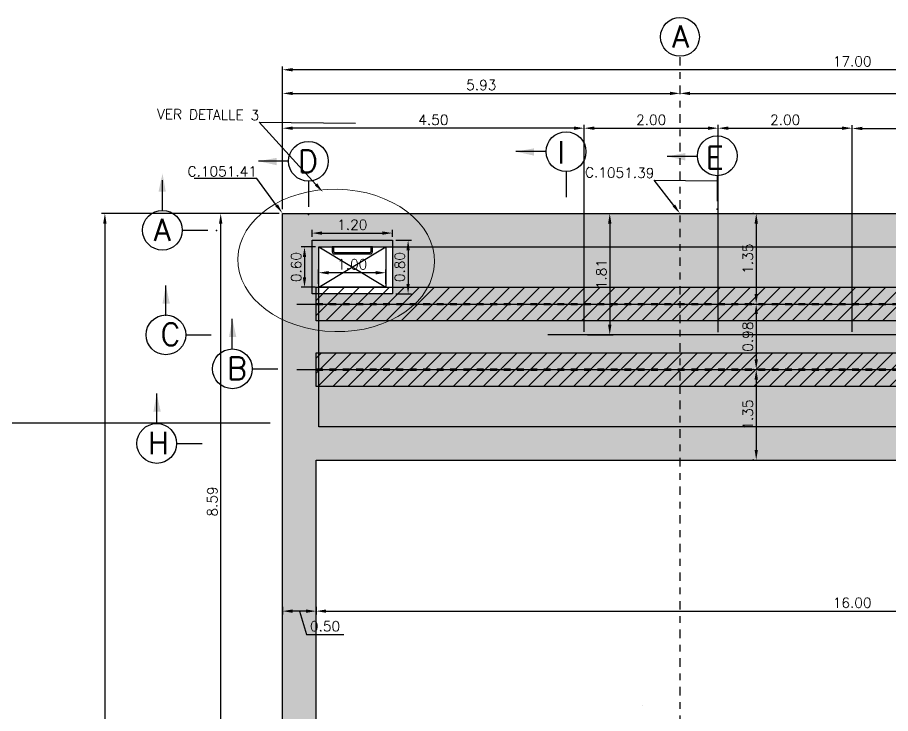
# Model space of a CAD drawing. Header units: metres. Extents: x 1080427 to 1081241, y 976768 to 977288.
# Drawn here: x 1080656.62 to 1080669.65, y 976949.31 to 976959.69 of the extents above; entities that cross this region are included whole.
import ezdxf
from ezdxf import colors
from ezdxf.entities.mleader import LeaderData, LeaderLine
from ezdxf.math import Vec2, Vec3

# ---------------------------------------------------------------- set-up
doc = ezdxf.new("R2010")
doc.units = ezdxf.units.M
doc.header["$LTSCALE"] = 25.4
doc.linetypes.add('DASHDOT', pattern=[1, 0.5, -0.25, 0, -0.25])
doc.linetypes.add('HIDDEN', pattern=[0.375, 0.25, -0.125])
for name, color, linetype in [('CIRCULOCONTRAP', 130, 'Continuous'), ('CONTRAPESO', 3, 'Continuous'), ('DGEO_S3E1_NUEV_BVIA', 60, 'Continuous'), ('DIMCONTRAPESO', 1, 'Continuous'), ('EJECABLES', 203, 'DASHDOT'), ('ESCALERAGATO', 53, 'Continuous'), ('PERFIL MET', 37, 'Continuous'), ('R175COTR', 7, 'Continuous')]:
    doc.layers.add(name, color=color, linetype=linetype)
for name, color, linetype, lineweight in [('COTA', 1, 'Continuous', 30), ('EJECONTRAPESO', 41, 'DASHDOT', 30), ('OTROS', 8, 'Continuous', 5), ('SOLIDOREFCONT', 254, 'Continuous', 5), ('TAPACCESO', 30, 'Continuous', 30)]:
    doc.layers.add(name, color=color, linetype=linetype, lineweight=lineweight)
doc.styles.add('romans', font='romans.shx')
doc.dimstyles.new('Copy 75', dxfattribs={"dimtxt": 0.15, "dimasz": 0.15, "dimexe": 0.05, "dimexo": 0.05, "dimgap": 0.05, "dimtad": 1, "dimzin": 0, "dimdsep": 46, "dimtxsty": 'romans', "dimcen": 0.002, "dimclrd": 1, "dimclre": 1, "dimclrt": 3, "dimadec": 4, "dimazin": 0, "dimtfac": 1, "dimtofl": 0, "dimtmove": 1, "dimatfit": 3, "dimfxl": 1, "dimtolj": 1, "dimtzin": 0, "dimarcsym": 1})

# ---------------------------------------------------------------- blocks, each defined once
blk = doc.blocks.new('*D37')
at = {"layer": 'Defpoints', "color": 0, "transparency": 16777216}
for p in [(1080660.573263282, 976958.9138755798), (1080660.573263282, 976958.0776188585), (1080677.573263206, 976956.7704352259)]:
    blk.add_point(p, dxfattribs=at)
at = {"layer": 'DIMCONTRAPESO', "color": 1, "lineweight": -2, "transparency": 16777216}
for p, q in [((1080660.573263282, 976958.1276188586), (1080660.573263282, 976958.9638755799)), ((1080677.423263206, 976958.9138755798), (1080660.723263282, 976958.9138755798)), ((1080677.573263206, 976956.820435226), (1080677.573263206, 976958.9638755799))]:
    blk.add_line(p, q, dxfattribs=at)
at = {"layer": 'DIMCONTRAPESO', "color": 1, "transparency": 16777216}
for points in [[(1080660.723263282, 976958.9388755799), (1080660.723263282, 976958.8888755798), (1080660.573263282, 976958.9138755798)], [(1080677.423263206, 976958.9388755799), (1080677.423263206, 976958.8888755798), (1080677.573263206, 976958.9138755798)]]:
    blk.add_solid(points, dxfattribs=at)
at = {"layer": 'DIMCONTRAPESO', "color": 3, "transparency": 16777216, "insert": (1080669.073263244, 976959.0388755798), "char_height": 0.15, "attachment_point": 5, "style": 'romans'}
blk.add_mtext('\\A1;17.00', dxfattribs=at)
blk = doc.blocks.new('*D39')
at = {"layer": 'Defpoints', "color": 0, "transparency": 16777216}
for p in [(1080660.573263282, 976950.9519369968), (1080660.573263282, 976950.8396827709), (1080661.073263282, 976950.9519369968)]:
    blk.add_point(p, dxfattribs=at)
at = {"layer": 'DIMCONTRAPESO', "color": 1, "lineweight": -2, "transparency": 16777216}
for p, q in [((1080660.573263282, 976950.9019369967), (1080660.573263282, 976950.7896827708)), ((1080660.923263283, 976950.8396827709), (1080660.723263282, 976950.8396827709)), ((1080660.823263282, 976950.8396827709), (1080660.928263282, 976950.4896827709)), ((1080661.073263282, 976950.9019369967), (1080661.073263282, 976950.7896827708)), ((1080660.928263282, 976950.4896827709), (1080661.48540614, 976950.4896827709))]:
    blk.add_line(p, q, dxfattribs=at)
at = {"layer": 'DIMCONTRAPESO', "color": 1, "transparency": 16777216}
for points in [[(1080660.723263282, 976950.8646827709), (1080660.723263282, 976950.8146827709), (1080660.573263282, 976950.8396827709)], [(1080660.923263283, 976950.8646827709), (1080660.923263283, 976950.8146827709), (1080661.073263282, 976950.8396827709)]]:
    blk.add_solid(points, dxfattribs=at)
at = {"layer": 'DIMCONTRAPESO', "color": 3, "transparency": 16777216, "insert": (1080661.206834711, 976950.6146827709), "char_height": 0.15, "attachment_point": 5, "style": 'romans'}
blk.add_mtext('\\A1;0.50', dxfattribs=at)
blk = doc.blocks.new('*D60')
at = {"layer": 'Defpoints', "color": 0, "transparency": 16777216}
for p in [(1080666.503263282, 976958.5613065247), (1080666.503263282, 976958.5613065247), (1080660.573263282, 976956.7837541015)]:
    blk.add_point(p, dxfattribs=at)
at = {"layer": 'DIMCONTRAPESO', "color": 1, "lineweight": -2, "transparency": 16777216}
for p, q in [((1080660.573263282, 976956.8337541015), (1080660.573263282, 976958.6113065247)), ((1080660.723263282, 976958.5613065247), (1080666.353263282, 976958.5613065247))]:
    blk.add_line(p, q, dxfattribs=at)
at = {"layer": 'DIMCONTRAPESO', "color": 1, "transparency": 16777216}
for points in [[(1080660.723263282, 976958.5863065247), (1080660.723263282, 976958.5363065246), (1080660.573263282, 976958.5613065247)], [(1080666.353263282, 976958.5863065247), (1080666.353263282, 976958.5363065246), (1080666.503263282, 976958.5613065247)]]:
    blk.add_solid(points, dxfattribs=at)
at = {"layer": 'DIMCONTRAPESO', "color": 3, "transparency": 16777216, "insert": (1080663.538263282, 976958.6863065247), "char_height": 0.15, "attachment_point": 5, "style": 'romans'}
blk.add_mtext('\\A1;5.93', dxfattribs=at)
blk = doc.blocks.new('*D62')
at = {"layer": 'Defpoints', "color": 0, "transparency": 16777216}
for p in [(1080661.073263282, 976950.8396827709), (1080677.073263282, 976950.8396827709), (1080677.073263282, 976950.8396827709)]:
    blk.add_point(p, dxfattribs=at)
at = {"layer": 'DIMCONTRAPESO', "color": 1, "lineweight": -2, "transparency": 16777216}
blk.add_line((1080661.223263282, 976950.8396827709), (1080676.923263283, 976950.8396827709), dxfattribs=at)
at = {"layer": 'DIMCONTRAPESO', "color": 1, "transparency": 16777216}
for points in [[(1080661.223263282, 976950.8646827709), (1080661.223263282, 976950.8146827709), (1080661.073263282, 976950.8396827709)], [(1080676.923263283, 976950.8646827709), (1080676.923263283, 976950.8146827709), (1080677.073263282, 976950.8396827709)]]:
    blk.add_solid(points, dxfattribs=at)
at = {"layer": 'DIMCONTRAPESO', "color": 3, "transparency": 16777216, "insert": (1080669.073263282, 976950.9646827709), "char_height": 0.15, "attachment_point": 5, "style": 'romans'}
blk.add_mtext('\\A1;16.00', dxfattribs=at)
blk = doc.blocks.new('*D112')
at = {"layer": 'Defpoints', "color": 0, "transparency": 16777216}
for p in [(1080667.073263282, 976958.04226185), (1080667.073263282, 976958.04226185), (1080665.073263282, 976954.9533518035)]:
    blk.add_point(p, dxfattribs=at)
at = {"layer": 'DIMCONTRAPESO', "color": 1, "lineweight": -2, "transparency": 16777216}
for p, q in [((1080665.073263282, 976955.0033518035), (1080665.073263282, 976958.09226185)), ((1080665.223263282, 976958.04226185), (1080666.923263283, 976958.04226185))]:
    blk.add_line(p, q, dxfattribs=at)
at = {"layer": 'DIMCONTRAPESO', "color": 1, "transparency": 16777216}
for points in [[(1080665.223263282, 976958.06726185), (1080665.223263282, 976958.01726185), (1080665.073263282, 976958.04226185)], [(1080666.923263283, 976958.06726185), (1080666.923263283, 976958.01726185), (1080667.073263282, 976958.04226185)]]:
    blk.add_solid(points, dxfattribs=at)
at = {"layer": 'DIMCONTRAPESO', "color": 3, "transparency": 16777216, "insert": (1080666.073263282, 976958.16726185), "char_height": 0.15, "attachment_point": 5, "style": 'romans'}
blk.add_mtext('\\A1;2.00', dxfattribs=at)
blk = doc.blocks.new('*D113')
at = {"layer": 'Defpoints', "color": 0, "transparency": 16777216}
for p in [(1080669.073263282, 976958.04226185), (1080669.073263282, 976958.04226185), (1080667.073263282, 976954.9505109501)]:
    blk.add_point(p, dxfattribs=at)
at = {"layer": 'DIMCONTRAPESO', "color": 1, "lineweight": -2, "transparency": 16777216}
for p, q in [((1080667.073263282, 976955.0005109501), (1080667.073263282, 976958.09226185)), ((1080667.223263282, 976958.04226185), (1080668.923263283, 976958.04226185))]:
    blk.add_line(p, q, dxfattribs=at)
at = {"layer": 'DIMCONTRAPESO', "color": 1, "transparency": 16777216}
for points in [[(1080667.223263282, 976958.06726185), (1080667.223263282, 976958.01726185), (1080667.073263282, 976958.04226185)], [(1080668.923263283, 976958.06726185), (1080668.923263283, 976958.01726185), (1080669.073263282, 976958.04226185)]]:
    blk.add_solid(points, dxfattribs=at)
at = {"layer": 'DIMCONTRAPESO', "color": 3, "transparency": 16777216, "insert": (1080668.073263282, 976958.16726185), "char_height": 0.15, "attachment_point": 5, "style": 'romans'}
blk.add_mtext('\\A1;2.00', dxfattribs=at)
blk = doc.blocks.new('*D114')
at = {"layer": 'Defpoints', "color": 0, "transparency": 16777216}
for p in [(1080671.073263282, 976958.0383560819), (1080671.073263282, 976958.0383560819), (1080669.073263282, 976954.9533518131)]:
    blk.add_point(p, dxfattribs=at)
at = {"layer": 'DIMCONTRAPESO', "color": 1, "lineweight": -2, "transparency": 16777216}
for p, q in [((1080669.073263282, 976955.0033518132), (1080669.073263282, 976958.088356082)), ((1080669.223263282, 976958.0383560819), (1080670.923263283, 976958.0383560819))]:
    blk.add_line(p, q, dxfattribs=at)
at = {"layer": 'DIMCONTRAPESO', "color": 1, "transparency": 16777216}
for points in [[(1080669.223263282, 976958.063356082), (1080669.223263282, 976958.0133560819), (1080669.073263282, 976958.0383560819)], [(1080670.923263283, 976958.063356082), (1080670.923263283, 976958.0133560819), (1080671.073263282, 976958.0383560819)]]:
    blk.add_solid(points, dxfattribs=at)
at = {"layer": 'DIMCONTRAPESO', "color": 3, "transparency": 16777216, "insert": (1080670.073263282, 976958.1633560819), "char_height": 0.15, "attachment_point": 5, "style": 'romans'}
blk.add_mtext('\\A1;2.00', dxfattribs=at)
blk = doc.blocks.new('*D153')
at = {"layer": 'Defpoints', "color": 0, "transparency": 16777216}
for p in [(1080662.213263206, 976956.477671038), (1080661.013263206, 976956.3704881123), (1080662.213263206, 976956.3704881123)]:
    blk.add_point(p, dxfattribs=at)
at = {"layer": 'DIMCONTRAPESO', "color": 1, "lineweight": -2, "transparency": 16777216}
for p, q in [((1080661.013263206, 976956.4204881124), (1080661.013263206, 976956.527671038)), ((1080661.163263206, 976956.477671038), (1080662.063263206, 976956.477671038)), ((1080662.213263206, 976956.4204881124), (1080662.213263206, 976956.527671038))]:
    blk.add_line(p, q, dxfattribs=at)
at = {"layer": 'DIMCONTRAPESO', "color": 1, "transparency": 16777216}
for points in [[(1080661.163263206, 976956.502671038), (1080661.163263206, 976956.452671038), (1080661.013263206, 976956.477671038)], [(1080662.063263206, 976956.502671038), (1080662.063263206, 976956.452671038), (1080662.213263206, 976956.477671038)]]:
    blk.add_solid(points, dxfattribs=at)
at = {"layer": 'DIMCONTRAPESO', "color": 3, "transparency": 16777216, "insert": (1080661.613263206, 976956.602671038), "char_height": 0.15, "attachment_point": 5, "style": 'romans'}
blk.add_mtext('\\A1;1.20', dxfattribs=at)
blk = doc.blocks.new('*D155')
at = {"layer": 'Defpoints', "color": 0, "transparency": 16777216}
for p in [(1080661.113263206, 976956.2704881123), (1080660.90027649, 976955.6704881124), (1080661.113263206, 976955.6704881124)]:
    blk.add_point(p, dxfattribs=at)
at = {"layer": 'DIMCONTRAPESO', "color": 1, "lineweight": -2, "transparency": 16777216}
for p, q in [((1080661.063263206, 976956.2704881123), (1080660.85027649, 976956.2704881123)), ((1080660.90027649, 976956.1204881123), (1080660.90027649, 976955.8204881124)), ((1080661.063263206, 976955.6704881124), (1080660.85027649, 976955.6704881124))]:
    blk.add_line(p, q, dxfattribs=at)
at = {"layer": 'DIMCONTRAPESO', "color": 1, "transparency": 16777216}
for points in [[(1080660.87527649, 976956.1204881123), (1080660.925276489, 976956.1204881123), (1080660.90027649, 976956.2704881123)], [(1080660.87527649, 976955.8204881124), (1080660.925276489, 976955.8204881124), (1080660.90027649, 976955.6704881124)]]:
    blk.add_solid(points, dxfattribs=at)
at = {"layer": 'DIMCONTRAPESO', "color": 3, "transparency": 16777216, "insert": (1080660.775276489, 976955.9704881125), "char_height": 0.15, "attachment_point": 5, "rotation": 90, "style": 'romans'}
blk.add_mtext('\\A1;0.60', dxfattribs=at)
blk = doc.blocks.new('*D156')
at = {"layer": 'Defpoints', "color": 0, "transparency": 16777216}
for p in [(1080661.110892317, 976955.8866740025), (1080661.110892317, 976955.6704881124), (1080662.113263206, 976955.6704881124)]:
    blk.add_point(p, dxfattribs=at)
at = {"layer": 'DIMCONTRAPESO', "color": 1, "lineweight": -2, "transparency": 16777216}
for p, q in [((1080661.110892317, 976955.7204881124), (1080661.110892317, 976955.9366740026)), ((1080662.113263206, 976955.7204881124), (1080662.113263206, 976955.9366740026)), ((1080661.963263206, 976955.8866740025), (1080661.260892316, 976955.8866740025))]:
    blk.add_line(p, q, dxfattribs=at)
at = {"layer": 'DIMCONTRAPESO', "color": 1, "transparency": 16777216}
for points in [[(1080661.260892316, 976955.9116740025), (1080661.260892316, 976955.8616740025), (1080661.110892317, 976955.8866740025)], [(1080661.963263206, 976955.9116740025), (1080661.963263206, 976955.8616740025), (1080662.113263206, 976955.8866740025)]]:
    blk.add_solid(points, dxfattribs=at)
at = {"layer": 'DIMCONTRAPESO', "color": 3, "transparency": 16777216, "insert": (1080661.612077761, 976956.0116740025), "char_height": 0.15, "attachment_point": 5, "style": 'romans'}
blk.add_mtext('\\A1;1.00', dxfattribs=at)
blk = doc.blocks.new('*D154')
at = {"layer": 'Defpoints', "color": 0, "transparency": 16777216}
for p in [(1080662.213263206, 976956.3704881123), (1080662.213263206, 976955.5704881124), (1080662.44607054, 976955.5704881124)]:
    blk.add_point(p, dxfattribs=at)
at = {"layer": 'DIMCONTRAPESO', "color": 1, "lineweight": -2, "transparency": 16777216}
for p, q in [((1080662.263263206, 976956.3704881123), (1080662.496070541, 976956.3704881123)), ((1080662.44607054, 976956.2204881123), (1080662.44607054, 976955.7204881124)), ((1080662.263263206, 976955.5704881124), (1080662.496070541, 976955.5704881124))]:
    blk.add_line(p, q, dxfattribs=at)
at = {"layer": 'DIMCONTRAPESO', "color": 1, "transparency": 16777216}
for points in [[(1080662.421070541, 976956.2204881123), (1080662.47107054, 976956.2204881123), (1080662.44607054, 976956.3704881123)], [(1080662.421070541, 976955.7204881124), (1080662.47107054, 976955.7204881124), (1080662.44607054, 976955.5704881124)]]:
    blk.add_solid(points, dxfattribs=at)
at = {"layer": 'DIMCONTRAPESO', "color": 3, "transparency": 16777216, "insert": (1080662.32107054, 976955.9704881125), "char_height": 0.15, "attachment_point": 5, "rotation": 90, "style": 'romans'}
blk.add_mtext('\\A1;0.80', dxfattribs=at)
blk = doc.blocks.new('*D217')
at = {"layer": 'Defpoints', "color": 0, "transparency": 16777216}
for p in [(1080666.503263282, 976958.5613065247), (1080677.573263282, 976958.5613065248), (1080677.573263282, 976958.5613065248)]:
    blk.add_point(p, dxfattribs=at)
at = {"layer": 'DIMCONTRAPESO', "color": 1, "lineweight": -2, "transparency": 16777216}
blk.add_line((1080666.653263282, 976958.5613065248), (1080677.423263283, 976958.5613065248), dxfattribs=at)
at = {"layer": 'DIMCONTRAPESO', "color": 1, "transparency": 16777216}
for points in [[(1080666.653263282, 976958.5863065248), (1080666.653263282, 976958.5363065248), (1080666.503263282, 976958.5613065248)], [(1080677.423263283, 976958.5863065248), (1080677.423263283, 976958.5363065248), (1080677.573263282, 976958.5613065248)]]:
    blk.add_solid(points, dxfattribs=at)
at = {"layer": 'DIMCONTRAPESO', "color": 3, "transparency": 16777216, "insert": (1080672.038263282, 976958.6863065248), "char_height": 0.15, "attachment_point": 5, "style": 'romans'}
blk.add_mtext('\\A1;11.07', dxfattribs=at)
blk = doc.blocks.new('*D218')
at = {"layer": 'Defpoints', "color": 0, "transparency": 16777216}
for p in [(1080659.649908516, 976956.7700577831), (1080659.649908516, 976956.7700577831), (1080659.649908516, 976948.1799643373)]:
    blk.add_point(p, dxfattribs=at)
at = {"layer": 'DIMCONTRAPESO', "color": 1, "lineweight": -2, "transparency": 16777216}
blk.add_line((1080659.649908516, 976948.3299643373), (1080659.649908516, 976956.6200577831), dxfattribs=at)
at = {"layer": 'DIMCONTRAPESO', "color": 1, "transparency": 16777216}
for points in [[(1080659.624908516, 976956.6200577831), (1080659.674908516, 976956.6200577831), (1080659.649908516, 976956.7700577831)], [(1080659.624908516, 976948.3299643373), (1080659.674908516, 976948.3299643373), (1080659.649908516, 976948.1799643373)]]:
    blk.add_solid(points, dxfattribs=at)
at = {"layer": 'DIMCONTRAPESO', "color": 3, "transparency": 16777216, "insert": (1080659.524908516, 976952.4750110604), "char_height": 0.15, "attachment_point": 5, "rotation": 90, "style": 'romans'}
blk.add_mtext('\\A1;8.59', dxfattribs=at)
blk = doc.blocks.new('*D260')
at = {"layer": 'Defpoints', "color": 0, "transparency": 16777216}
for p in [(1080660.573263282, 976958.04226185), (1080660.573263282, 976958.04226185), (1080665.073263282, 976958.04226185)]:
    blk.add_point(p, dxfattribs=at)
at = {"layer": 'DIMCONTRAPESO', "color": 1, "lineweight": -2, "transparency": 16777216}
blk.add_line((1080664.923263283, 976958.04226185), (1080660.723263282, 976958.04226185), dxfattribs=at)
at = {"layer": 'DIMCONTRAPESO', "color": 1, "transparency": 16777216}
for points in [[(1080660.723263282, 976958.06726185), (1080660.723263282, 976958.01726185), (1080660.573263282, 976958.04226185)], [(1080664.923263283, 976958.06726185), (1080664.923263283, 976958.01726185), (1080665.073263282, 976958.04226185)]]:
    blk.add_solid(points, dxfattribs=at)
at = {"layer": 'DIMCONTRAPESO', "color": 3, "transparency": 16777216, "insert": (1080662.823263282, 976958.16726185), "char_height": 0.15, "attachment_point": 5, "style": 'romans'}
blk.add_mtext('\\A1;4.50', dxfattribs=at)
blk = doc.blocks.new('*D270')
at = {"layer": 'Defpoints', "color": 0, "transparency": 16777216}
for p in [(1080665.073263282, 976956.7704352259), (1080665.073263282, 976954.9603518035), (1080665.455538101, 976954.9603518035)]:
    blk.add_point(p, dxfattribs=at)
at = {"layer": 'DIMCONTRAPESO', "color": 1, "lineweight": -2, "transparency": 16777216}
for p, q in [((1080665.123263282, 976956.7704352259), (1080665.505538101, 976956.7704352259)), ((1080665.455538101, 976956.6204352259), (1080665.455538101, 976955.1103518035)), ((1080665.123263282, 976954.9603518035), (1080665.505538101, 976954.9603518035))]:
    blk.add_line(p, q, dxfattribs=at)
at = {"layer": 'DIMCONTRAPESO', "color": 1, "transparency": 16777216}
for points in [[(1080665.430538101, 976956.6204352259), (1080665.480538101, 976956.6204352259), (1080665.455538101, 976956.7704352259)], [(1080665.430538101, 976955.1103518035), (1080665.480538101, 976955.1103518035), (1080665.455538101, 976954.9603518035)]]:
    blk.add_solid(points, dxfattribs=at)
at = {"layer": 'DIMCONTRAPESO', "color": 3, "transparency": 16777216, "insert": (1080665.330538101, 976955.8653935149), "char_height": 0.15, "attachment_point": 5, "rotation": 90, "style": 'romans'}
blk.add_mtext('\\A1;1.81', dxfattribs=at)
blk = doc.blocks.new('*D695')
at = {"layer": 'COTA', "color": 1, "lineweight": -2, "transparency": 16777216}
for p, q in [((1080660.523263282, 976956.7704352259), (1080657.871319028, 976956.7704352259)), ((1080657.921319028, 976956.6204352259), (1080657.921319028, 976939.739493508)), ((1080660.522252801, 976939.589493508), (1080657.871319028, 976939.589493508))]:
    blk.add_line(p, q, dxfattribs=at)
at = {"layer": 'COTA', "color": 1, "transparency": 16777216}
for points in [[(1080657.896319028, 976956.6204352259), (1080657.946319028, 976956.6204352259), (1080657.921319028, 976956.7704352259)], [(1080657.896319028, 976939.739493508), (1080657.946319028, 976939.739493508), (1080657.921319028, 976939.589493508)]]:
    blk.add_solid(points, dxfattribs=at)
at = {"layer": 'Defpoints', "color": 0, "transparency": 16777216}
for p in [(1080660.573263282, 976956.7704352259), (1080657.921319028, 976939.589493508), (1080660.572252801, 976939.589493508)]:
    blk.add_point(p, dxfattribs=at)
at = {"layer": 'COTA', "color": 3, "transparency": 16777216, "insert": (1080657.796319028, 976948.1799643671), "char_height": 0.15, "attachment_point": 5, "rotation": 90, "style": 'romans'}
blk.add_mtext('\\A1;17.18', dxfattribs=at)
blk = doc.blocks.new('*D1179')
at = {"layer": 'Defpoints', "color": 0, "transparency": 16777216}
for p in [(1080667.648307049, 976954.4438354513), (1080667.641375775, 976953.0953415143), (1080667.648307049, 976953.0953415143)]:
    blk.add_point(p, dxfattribs=at)
at = {"layer": 'DIMCONTRAPESO', "color": 1, "lineweight": -2, "transparency": 16777216}
for p, q in [((1080667.598307049, 976954.4438354513), (1080667.591375775, 976954.4438354513)), ((1080667.641375775, 976954.2938354512), (1080667.641375775, 976953.2453415144)), ((1080667.598307049, 976953.0953415143), (1080667.591375775, 976953.0953415143))]:
    blk.add_line(p, q, dxfattribs=at)
at = {"layer": 'DIMCONTRAPESO', "color": 1, "transparency": 16777216}
for points in [[(1080667.616375775, 976954.2938354512), (1080667.666375775, 976954.2938354512), (1080667.641375775, 976954.4438354513)], [(1080667.616375775, 976953.2453415144), (1080667.666375775, 976953.2453415144), (1080667.641375775, 976953.0953415143)]]:
    blk.add_solid(points, dxfattribs=at)
at = {"layer": 'DIMCONTRAPESO', "color": 3, "transparency": 16777216, "insert": (1080667.516375775, 976953.7695884829), "char_height": 0.15, "attachment_point": 5, "rotation": 90, "style": 'romans'}
blk.add_mtext('\\A1;1.35', dxfattribs=at)
blk = doc.blocks.new('*D1180')
at = {"layer": 'Defpoints', "color": 0, "transparency": 16777216}
for p in [(1080667.648307049, 976956.7704352259), (1080667.641375775, 976955.4204352259), (1080667.648307049, 976955.4204352259)]:
    blk.add_point(p, dxfattribs=at)
at = {"layer": 'DIMCONTRAPESO', "color": 1, "lineweight": -2, "transparency": 16777216}
for p, q in [((1080667.598307049, 976956.7704352259), (1080667.591375775, 976956.7704352259)), ((1080667.641375775, 976956.6204352259), (1080667.641375775, 976955.570435226)), ((1080667.598307049, 976955.4204352259), (1080667.591375775, 976955.4204352259))]:
    blk.add_line(p, q, dxfattribs=at)
at = {"layer": 'DIMCONTRAPESO', "color": 1, "transparency": 16777216}
for points in [[(1080667.616375775, 976956.6204352259), (1080667.666375775, 976956.6204352259), (1080667.641375775, 976956.7704352259)], [(1080667.616375775, 976955.570435226), (1080667.666375775, 976955.570435226), (1080667.641375775, 976955.4204352259)]]:
    blk.add_solid(points, dxfattribs=at)
at = {"layer": 'DIMCONTRAPESO', "color": 3, "transparency": 16777216, "insert": (1080667.516375775, 976956.095435226), "char_height": 0.15, "attachment_point": 5, "rotation": 90, "style": 'romans'}
blk.add_mtext('\\A1;1.35', dxfattribs=at)
blk = doc.blocks.new('*D1181')
at = {"layer": 'Defpoints', "color": 0, "transparency": 16777216}
for p in [(1080667.641375775, 976955.4204352259), (1080667.641375775, 976954.4453415143), (1080667.641375775, 976954.4453415143)]:
    blk.add_point(p, dxfattribs=at)
at = {"layer": 'DIMCONTRAPESO', "color": 1, "lineweight": -2, "transparency": 16777216}
blk.add_line((1080667.641375775, 976955.2704352259), (1080667.641375775, 976954.5953415143), dxfattribs=at)
at = {"layer": 'DIMCONTRAPESO', "color": 1, "transparency": 16777216}
for points in [[(1080667.616375775, 976955.2704352259), (1080667.666375775, 976955.2704352259), (1080667.641375775, 976955.4204352259)], [(1080667.616375775, 976954.5953415143), (1080667.666375775, 976954.5953415143), (1080667.641375775, 976954.4453415143)]]:
    blk.add_solid(points, dxfattribs=at)
at = {"layer": 'DIMCONTRAPESO', "color": 3, "transparency": 16777216, "insert": (1080667.516375775, 976954.9328883702), "char_height": 0.15, "attachment_point": 5, "rotation": 90, "style": 'romans'}
blk.add_mtext('\\A1;0.98', dxfattribs=at)

msp = doc.modelspace()

# ---------------------------------------------------------------- hatches: boundary and pattern name
at = {"layer": 'PERFIL MET', "linetype": 'HIDDEN', "ltscale": 0.005}
h = msp.add_hatch(dxfattribs=at)
h.set_pattern_fill('ANSI31', color=256, scale=0.05)
h.set_pattern_definition([(45, (0, 1.315699313534424), (-0.1122532015133644, 0.1122532015133644), [])])
h.paths.add_polyline_path([(1080661.073263282, 976955.6700373027), (1080681.573263282, 976955.6700373027), (1080681.573263282, 976955.1700373027), (1080661.073263282, 976955.1700373028)])
h = msp.add_hatch(dxfattribs=at)
h.set_pattern_fill('ANSI31', color=256, scale=0.05)
h.set_pattern_definition([(45, (0, 0.008326385519467294), (-0.1122532015133644, 0.1122532015133644), [])])
h.paths.add_polyline_path([(1080661.073263282, 976954.6938265109), (1080681.573263282, 976954.6938265107), (1080681.573263282, 976954.1938265108), (1080661.073263282, 976954.1938265108)])
at = {"layer": 'SOLIDOREFCONT', "transparency": 33554541}
h = msp.add_hatch(color=251, dxfattribs=at)
h.dxf.hatch_style = 1
h.paths.add_polyline_path([(1080660.570652215, 976939.5894934415), (1080677.573259857, 976939.5884934487), (1080677.573259857, 976956.7704352259), (1080660.573263282, 976956.7704352259)])
h.paths.add_polyline_path([(1080661.113263282, 976953.5904881151), (1080661.113263206, 976956.2704881151), (1080677.073263206, 976956.2704881151), (1080677.073263282, 976953.5904881151)], flags=16)
h.paths.add_polyline_path([(1080661.073263282, 976953.0932655472), (1080677.073263282, 976953.0953415143), (1080677.073263282, 976943.2694934485), (1080661.073263282, 976943.2674174814)], flags=16)
h.paths.add_polyline_path([(1080661.113263282, 976942.7694934487), (1080677.073263282, 976942.7694934487), (1080677.073263282, 976940.0889934485), (1080661.113263282, 976940.0889934485)], flags=16)
at = {"layer": 'SOLIDOREFCONT', "transparency": 33554546}
h = msp.add_hatch(color=252, dxfattribs=at)
h.dxf.hatch_style = 1
h.paths.add_polyline_path([(1080662.213263206, 976956.2704881151), (1080662.213263206, 976955.5704881124), (1080661.073263282, 976955.5704881124), (1080661.073263282, 976953.5904881151), (1080677.073263282, 976953.5904881151), (1080677.073263282, 976956.2704881151)])

# ---------------------------------------------------------------- linework, layer by layer
for p, q in [((1080664.506632712, 976957.6926360953), (1080664.055580826, 976957.6926360953)), ((1080666.763115547, 976957.6215527062), (1080666.312063661, 976957.6215527062)), ((1080660.664323074, 976957.5500904288), (1080660.213271188, 976957.5500904288)), ((1080664.803263282, 976957.3955909119), (1080664.803263282, 976957.0144074329)), ((1080660.958571517, 976957.2527802287), (1080660.958571517, 976956.8715967498)), ((1080667.059601367, 976957.3341968247), (1080667.059601367, 976956.9530133457))]:
    msp.add_line(p, q)
for p in [(1080667.059601367, 976956.8343610015), (1080660.958571517, 976956.7529444055)]:
    msp.add_point(p)
for points in [[(1080664.326435994, 976957.6327144116), (1080664.326435994, 976957.7424715803), (1080664.055580826, 976957.6926360953)], [(1080666.582918828, 976957.5616310225), (1080666.582918828, 976957.6713881912), (1080666.312063661, 976957.6215527062)], [(1080660.484126355, 976957.490168745), (1080660.484126355, 976957.5999259137), (1080660.213271188, 976957.5500904288)]]:
    msp.add_solid(points)
at = {"layer": 'CIRCULOCONTRAP'}
for centre, radius in [((1080666.503263282, 976959.4038671515), 0.2896674196976395), ((1080664.803263282, 976957.6922217712), 0.296630859375), ((1080667.059601367, 976957.6308276841), 0.296630859375), ((1080660.958571517, 976957.5494110881), 0.296630859375), ((1080658.780109243, 976956.5204616706), 0.296630859375), ((1080658.831596852, 976954.9603518035), 0.296630859375), ((1080659.823535441, 976954.4533558507), 0.296630859375), ((1080658.695502802, 976953.3404148147), 0.296630859375)]:
    msp.add_circle(centre, radius, dxfattribs=at)
at = {"layer": 'CONTRAPESO'}
for points in [[(1080660.573263282, 976956.7704352259), (1080677.573263206, 976956.7704352259), (1080677.573263282, 976939.5884934484), (1080660.570608189, 976939.5894934441)], [(1080661.073263282, 976943.2703415144), (1080661.073263282, 976953.0903415143), (1080677.073263282, 976953.0903415143), (1080677.073263282, 976943.2703415144)]]:
    msp.add_lwpolyline(points, close=True, dxfattribs=at)
msp.add_lwpolyline([(1080677.073263282, 976953.575628044), (1080677.073263282, 976953.5904881151), (1080661.113263282, 976953.5904881151), (1080661.113263206, 976956.2704881151), (1080677.073263206, 976956.2704881151), (1080677.073263282, 976953.575628044)], dxfattribs=at)
at = {"layer": 'COTA', "linetype": 'ByBlock', "lineweight": -2}
msp.add_line((1080665.937567783, 976949.4274970784), (1080665.937567783, 976949.4274970784), dxfattribs=at)
at = {"layer": 'COTA', "color": 2}
msp.add_lwpolyline([(1080661.083789796, 976955.4105171938), (1080661.083789796, 976955.429562303)], dxfattribs=at)
at = {"layer": 'DGEO_S3E1_NUEV_BVIA'}
msp.add_line((1080654.269319883, 976953.6480423072), (1080660.386291583, 976953.6480423074), dxfattribs=at)
at = {"layer": 'EJECABLES'}
msp.add_lwpolyline([(1080677.229485378, 976954.9603518035), (1080660.186343058, 976954.9603518035)], dxfattribs=at)
at = {"layer": 'EJECONTRAPESO', "ltscale": 0.01}
msp.add_lwpolyline([(1080666.503263282, 976959.1039032531), (1080666.503263282, 976938.439959088)], dxfattribs=at)
at = {"layer": 'EJECONTRAPESO', "color": 57}
for points in [[(1080660.785904067, 976955.4200462435), (1080681.727868217, 976955.4200462435)], [(1080660.785904067, 976954.4438354513), (1080681.727868217, 976954.4438354513)]]:
    msp.add_lwpolyline(points, dxfattribs=at)
at = {"layer": 'ESCALERAGATO'}
for points in [[(1080661.338263206, 976956.1708693631), (1080661.888263206, 976956.1708693631, 0.414213562373095), (1080661.913263206, 976956.1958693631), (1080661.913263206, 976956.2704881123), (1080661.313263206, 976956.2704881123), (1080661.313263206, 976956.1958693631, 0.414213562373095)], [(1080661.348263206, 976956.1908693631), (1080661.878263206, 976956.1908693631, 0.414213562373095), (1080661.893263206, 976956.2058693632), (1080661.893263206, 976956.2704881123), (1080661.333263206, 976956.2704881123), (1080661.333263206, 976956.2058693632, 0.414213562373095)]]:
    msp.add_lwpolyline(points, format="xyb", close=True, dxfattribs=at)
at = {"layer": 'OTROS'}
msp.add_ellipse((1080661.373453184, 976956.0702217576), major_axis=(-1.467952479081623, 0.02766853265168609), ratio=0.7236322884413856, start_param=-1.570796326794897, end_param=4.71238898038469, dxfattribs=at)
at = {"layer": 'PERFIL MET'}
for points in [[(1080661.073263282, 976955.6700373027), (1080681.573263282, 976955.6700373027), (1080681.573263282, 976955.1700373027), (1080661.073263282, 976955.1700373028)], [(1080661.073263282, 976954.6899173004), (1080681.573263282, 976954.6899173001), (1080681.573263282, 976954.1899173002), (1080661.073263282, 976954.1899173002)]]:
    msp.add_lwpolyline(points, close=True, dxfattribs=at)
at = {"layer": 'PERFIL MET', "linetype": 'HIDDEN', "ltscale": 0.005}
for points in [[(1080661.073263282, 976955.4295623029), (1080681.573263282, 976955.4295623029)], [(1080661.073263282, 976955.4105123029), (1080681.573263282, 976955.4105123029)], [(1080661.073263282, 976954.4533515108), (1080681.573263282, 976954.4531959528)], [(1080661.073263282, 976954.4343015107), (1080681.573263282, 976954.4343015107)]]:
    msp.add_lwpolyline(points, dxfattribs=at)
at = {"layer": 'R175COTR'}
for p, q in [((1080658.779429903, 976956.8147101142), (1080658.779429903, 976957.2657620001)), ((1080659.076740103, 976956.5204616706), (1080659.457923582, 976956.5204616706)), ((1080658.830917511, 976955.2457161946), (1080658.830917511, 976955.6967680806)), ((1080659.822856101, 976954.7476042942), (1080659.822856101, 976955.1986561802)), ((1080659.128227711, 976954.9603518035), (1080659.50941119, 976954.9603518035)), ((1080660.120166301, 976954.4533558507), (1080660.50134978, 976954.4533558507)), ((1080658.694823461, 976953.6346632582), (1080658.694823461, 976954.0857151442)), ((1080658.992133661, 976953.3404148147), (1080659.37331714, 976953.3404148147))]:
    msp.add_line(p, q, dxfattribs=at)
msp.add_point((1080659.584853257, 976956.518594633), dxfattribs=at)
for points in [[(1080658.72105485, 976957.0936159721), (1080658.830812018, 976957.0936159721), (1080658.780976533, 976957.3644711396)], [(1080658.890839195, 976955.425912913), (1080658.781082026, 976955.425912913), (1080658.830917511, 976955.6967680806)], [(1080659.882777784, 976954.9278010126), (1080659.773020616, 976954.9278010126), (1080659.822856101, 976955.1986561802)], [(1080658.754745145, 976953.8148599766), (1080658.644987976, 976953.8148599766), (1080658.694823461, 976954.0857151442)]]:
    msp.add_solid(points, dxfattribs=at)
at = {"layer": 'TAPACCESO'}
for p, q in [((1080661.113263206, 976956.2704881123), (1080662.113263206, 976955.6704881124)), ((1080661.113263206, 976955.6704881124), (1080662.113263206, 976956.2704881123))]:
    msp.add_line(p, q, dxfattribs=at)
for points in [[(1080661.013263206, 976956.3704881123), (1080662.213263206, 976956.3704881123), (1080662.213263206, 976955.5704881124), (1080661.013263206, 976955.5704881124)], [(1080661.113263206, 976956.2704881123), (1080662.113263206, 976956.2704881123), (1080662.113263206, 976955.6704881124), (1080661.113263206, 976955.6704881124)]]:
    msp.add_lwpolyline(points, close=True, dxfattribs=at)

# ---------------------------------------------------------------- texts
at = {"layer": 'R175COTR', "char_height": 0.33, "width": 0.4150010265334458, "attachment_point": 1, "rotation": 359.9999636900451, "style": 'romans'}
for s, insert in [('{\\C0;A}', (1080666.385652196, 976959.5757088988, 308.056640625)), ('{\\C0;A}', (1080658.65065855, 976956.6929478305)), ('{\\C0;C}', (1080658.751342628, 976955.1328379634)), ('{\\C0;B}', (1080659.743281218, 976954.6258420106)), ('{\\C0;H}', (1080658.566052109, 976953.5129009746))]:
    msp.add_mtext(s, dxfattribs=dict(at, insert=insert))
at = {"layer": 'R175COTR', "char_height": 0.33, "width": 0.4150010265334458, "style": 'romans'}
for s, insert, attachment_point in [('{\\C0;I}', (1080664.784556059, 976957.5169809954), 9), ('{\\C0;E}', (1080667.156625141, 976957.7676374413), 3), ('{\\C0;D}', (1080661.102397015, 976957.7134375506), 3)]:
    msp.add_mtext(s, dxfattribs=dict(at, insert=insert, attachment_point=attachment_point))

# ---------------------------------------------------------------- dimensions: what is measured, and where the dimension line sits
at = {"layer": 'COTA', "color": 2}
dim = msp.add_linear_dim(base=(1080657.921319028, 976939.589493508), p1=(1080660.573263282, 976956.7704352259), p2=(1080660.572252801, 976939.589493508), angle=90, dimstyle='Copy 75', dxfattribs=at)
dim.commit()
dim.dimension.update_dxf_attribs({"geometry": '*D695', "text_midpoint": (1080657.796319028, 976948.1799643671)})
at = {"layer": 'DIMCONTRAPESO'}
for base, p1, p2, picture, middle in [((1080660.573263282, 976958.9138755798), (1080677.573263206, 976956.7704352259), (1080660.573263282, 976958.0776188585), '*D37', (1080669.073263244, 976959.0388755798)), ((1080666.503263282, 976958.5613065247), (1080660.573263282, 976956.7837541015), (1080666.503263282, 976958.5613065247), '*D60', (1080663.538263282, 976958.6863065247)), ((1080667.073263282, 976958.04226185), (1080665.073263282, 976954.9533518035), (1080667.073263282, 976958.04226185), '*D112', (1080666.073263282, 976958.16726185)), ((1080669.073263282, 976958.04226185), (1080667.073263282, 976954.9505109501), (1080669.073263282, 976958.04226185), '*D113', (1080668.073263282, 976958.16726185)), ((1080671.073263282, 976958.0383560819), (1080669.073263282, 976954.9533518131), (1080671.073263282, 976958.0383560819), '*D114', (1080670.073263282, 976958.1633560819)), ((1080662.213263206, 976956.477671038), (1080661.013263206, 976956.3704881123), (1080662.213263206, 976956.3704881123), '*D153', (1080661.613263206, 976956.602671038)), ((1080661.110892317, 976955.8866740025), (1080662.113263206, 976955.6704881124), (1080661.110892317, 976955.6704881124), '*D156', (1080661.612077761, 976956.0116740025)), ((1080677.073263282, 976950.8396827709), (1080661.073263282, 976950.8396827709), (1080677.073263282, 976950.8396827709), '*D62', (1080669.073263282, 976950.9646827709)), ((1080660.573263282, 976950.8396827709), (1080661.073263282, 976950.9519369968), (1080660.573263282, 976950.9519369968), '*D39', (1080660.978263282, 976950.6146827709))]:
    dim = msp.add_linear_dim(base=base, p1=p1, p2=p2, dimstyle='Copy 75', dxfattribs=at)
    dim.commit()
    dim.dimension.update_dxf_attribs({"geometry": picture, "text_midpoint": middle})
at = {"layer": 'DIMCONTRAPESO', "color": 2}
for base, p1, p2, picture, middle in [((1080677.573263282, 976958.5613065248), (1080666.503263282, 976958.5613065247), (1080677.573263282, 976958.5613065248), '*D217', (1080672.038263282, 976958.6863065248)), ((1080660.573263282, 976958.04226185), (1080665.073263282, 976958.04226185), (1080660.573263282, 976958.04226185), '*D260', (1080662.823263282, 976958.16726185))]:
    dim = msp.add_linear_dim(base=base, p1=p1, p2=p2, dimstyle='Copy 75', dxfattribs=at)
    dim.commit()
    dim.dimension.update_dxf_attribs({"geometry": picture, "text_midpoint": middle})
for base, p1, p2, picture, middle in [((1080659.649908516, 976956.7700577831), (1080659.649908516, 976948.1799643373), (1080659.649908516, 976956.7700577831), '*D218', (1080659.524908516, 976952.4750110604)), ((1080665.455538101, 976954.9603518035), (1080665.073263282, 976956.7704352259), (1080665.073263282, 976954.9603518035), '*D270', (1080665.330538101, 976955.8653935149))]:
    dim = msp.add_linear_dim(base=base, p1=p1, p2=p2, angle=90, dimstyle='Copy 75', dxfattribs=at)
    dim.commit()
    dim.dimension.update_dxf_attribs({"geometry": picture, "text_midpoint": middle})
at = {"layer": 'DIMCONTRAPESO'}
for base, p1, p2, picture, middle in [((1080667.641375775, 976955.4204352259), (1080667.648307049, 976956.7704352259), (1080667.648307049, 976955.4204352259), '*D1180', (1080667.516375775, 976956.095435226)), ((1080662.44607054, 976955.5704881124), (1080662.213263206, 976956.3704881123), (1080662.213263206, 976955.5704881124), '*D154', (1080662.32107054, 976955.9704881125)), ((1080660.90027649, 976955.6704881124), (1080661.113263206, 976956.2704881123), (1080661.113263206, 976955.6704881124), '*D155', (1080660.775276489, 976955.9704881125)), ((1080667.641375775, 976954.4453415143), (1080667.641375775, 976955.4204352259), (1080667.641375775, 976954.4453415143), '*D1181', (1080667.516375775, 976954.9328883702)), ((1080667.641375775, 976953.0953415143), (1080667.648307049, 976954.4438354513), (1080667.648307049, 976953.0953415143), '*D1179', (1080667.516375775, 976953.7695884829))]:
    dim = msp.add_linear_dim(base=base, p1=p1, p2=p2, angle=90, dimstyle='Copy 75', dxfattribs=at)
    dim.commit()
    dim.dimension.update_dxf_attribs({"geometry": picture, "text_midpoint": middle})

# ---------------------------------------------------------------- leaders
at = {"layer": 'COTA'}
ml = msp.add_multileader_mtext('Standard', dxfattribs=at)
ml.set_content('VER DETALLE 3', color=3, style='romans')
ml.set_leader_properties(color=256)
ml.build(insert=Vec2(0, 0))
ml.multileader.update_dxf_attribs({"text_left_attachment_type": 6, "text_right_attachment_type": 6, "dogleg_length": 0, "arrow_head_size": 0.15})
ctx = ml.context
ctx.base_point, ctx.char_height, ctx.arrow_head_size, ctx.landing_gap_size, ctx.plane_origin, ctx.plane_x_axis, ctx.plane_y_axis = Vec3(1080658.486623219, 976958.1512719933), 0.15, 0.15, 0, Vec3(1080658.880073608, 976965.4121080622), Vec3(0.9999352659589028, -0.01137822005845793), Vec3(0.01137822005845793, 0.9999352659589028)
ctx.left_attachment, ctx.right_attachment, ctx.text_align_type = 6, 6, 2
notes = []
notes.append((ctx, [(1, (1, 1, 0), (1080660.222225145, 976958.1315226542), (-1, 0), 0, [(0, [(1080661.172855493, 976957.0922816237)], 0, [])])]))
ctx.mtext.insert, ctx.mtext.text_direction, ctx.mtext.rotation, ctx.mtext.width, ctx.mtext.alignment, ctx.mtext.flow_direction = Vec3(1080660.224273225, 976958.3115110021), Vec3(0.9999352659589028, -0.01137822005845793), 6.271806841595382, 2.610146250515303, 3, 5
ml = msp.add_multileader_mtext('Standard', dxfattribs=at)
ml.set_content('C.1051.39', color=3, style='romans')
ml.set_leader_properties(color=256)
ml.build(insert=Vec2(0, 0))
ml.multileader.update_dxf_attribs({"text_left_attachment_type": 6, "text_right_attachment_type": 6, "dogleg_length": 0, "arrow_head_size": 0.15})
ctx = ml.context
ctx.base_point, ctx.char_height, ctx.arrow_head_size, ctx.landing_gap_size, ctx.plane_origin, ctx.plane_x_axis, ctx.plane_y_axis = Vec3(1080665.020014685, 976957.2800749803), 0.15, 0.15, 0, Vec3(1080664.210481397, 976965.0902616644), Vec3(0.9999352659589028, -0.01137822005845793), Vec3(0.01137822005845793, 0.9999352659589028)
ctx.left_attachment, ctx.right_attachment, ctx.text_align_type = 6, 6, 2
notes.append((ctx, [(1, (1, 1, 0), (1080666.119943477, 976957.2675589382), (-1, 0), 0, [(0, [(1080666.503263282, 976956.7704352259)], 0, [])])]))
ctx.mtext.insert, ctx.mtext.text_direction, ctx.mtext.rotation, ctx.mtext.width, ctx.mtext.defined_height, ctx.mtext.alignment, ctx.mtext.flow_direction = Vec3(1080666.121991557, 976957.4475472862), Vec3(0.9999352659589028, -0.01137822005845793), 6.271806841595382, 3.572539773101424, 1.208357274911069, 3, 5
ml = msp.add_multileader_mtext('Standard', dxfattribs=at)
ml.set_content('C.1051.41', color=3, style='romans')
ml.set_leader_properties(color=256)
ml.build(insert=Vec2(0, 0))
ml.multileader.update_dxf_attribs({"text_left_attachment_type": 6, "text_right_attachment_type": 6, "dogleg_length": 0, "arrow_head_size": 0.15})
ctx = ml.context
ctx.base_point, ctx.char_height, ctx.arrow_head_size, ctx.landing_gap_size, ctx.plane_origin = Vec3(1080659.125803415, 976957.2931599333), 0.15, 0.15, 0, Vec3(1080658.280481397, 976965.0902616644)
ctx.left_attachment, ctx.right_attachment, ctx.text_align_type = 6, 6, 2
notes.append((ctx, [(1, (1, 1, 0), (1080660.190089129, 976957.2931599333), (-1, 0), 0, [(0, [(1080660.573263282, 976956.7704352259)], 0, [])])]))
ctx.mtext.insert, ctx.mtext.width, ctx.mtext.defined_height, ctx.mtext.alignment, ctx.mtext.flow_direction = Vec3(1080660.190089129, 976957.4731599333), 3.572539773101424, 1.208357274911069, 3, 5
for ctx, leaders in notes:
    for number, flags, end, landing, length, lines in leaders:
        leader = LeaderData()
        leader.index, (leader.has_last_leader_line, leader.has_dogleg_vector, leader.attachment_direction) = number, flags
        leader.last_leader_point, leader.dogleg_vector, leader.dogleg_length = Vec3(end), Vec3(landing), length
        for number, points, colour, breaks in lines:
            line = LeaderLine()
            line.index, line.vertices, line.color, line.breaks = number, Vec3.list(points), colors.encode_raw_color(colour), breaks
            leader.lines.append(line)
        ctx.leaders.append(leader)

doc.saveas('drawing.dxf')
